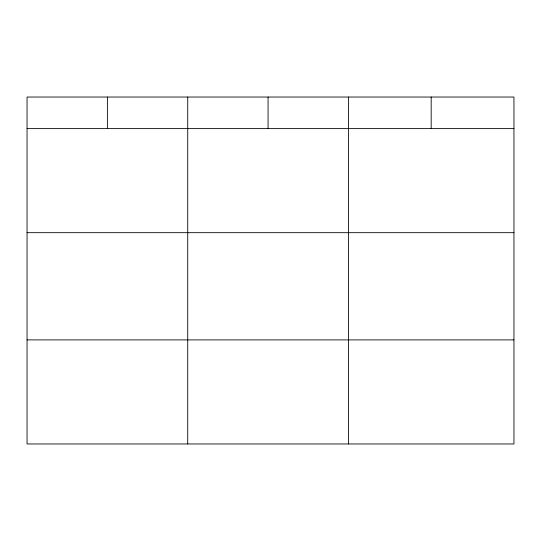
<?xml version="1.0" encoding="UTF-8"?>
<svg xmlns="http://www.w3.org/2000/svg" width="541" height="541" viewBox="0 0 541 541"><rect width="100%" height="100%" fill="white"/><g stroke="black" fill="none" stroke-linecap="round" stroke-linejoin="round"><path stroke-width="0.81" d="M513.95 128.609L513.95 443.965L27.05 443.965L27.05 97.035L513.95 97.035L513.95 128.609L27.05 128.609M27.05 232.677L513.95 232.677M27.05 339.897L513.95 339.897M431.177 97.035L431.177 128.609M348.404 97.035L348.404 443.965M268.065 97.035L268.065 128.609M187.727 97.035L187.727 443.965M107.389 97.035L107.389 128.609"/></g></svg>
